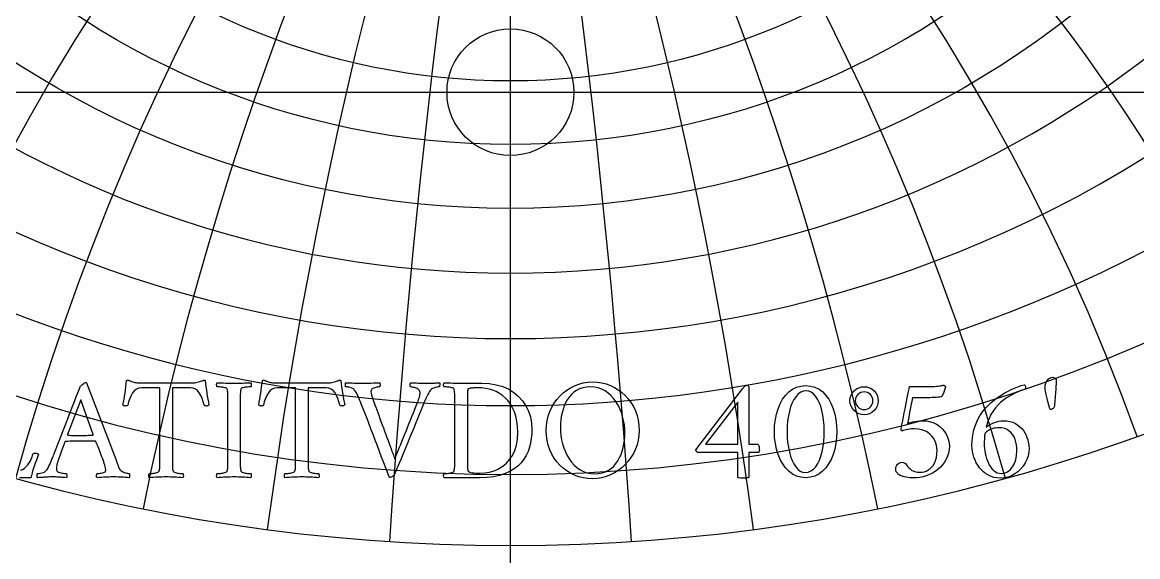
# Model space of a CAD drawing. Header units: millimetres. Extents: x -62 to 62, y -62 to 63.
# Drawn here: x -15.97 to 20.52, y -15.21 to 2.29 of the extents above; entities that cross this region are included whole.
import ezdxf

# ---------------------------------------------------------------- set-up
doc = ezdxf.new("R2010")
doc.units = ezdxf.units.MM
for name, color, linetype in [('CUT_INNER', 6, 'Continuous'), ('CUT_OUTER', 1, 'Continuous'), ('ENGRAVE', 7, 'Continuous'), ('ENGRAVE_FINE', 8, 'Continuous'), ('TEXT', 5, 'Continuous')]:
    doc.layers.add(name, color=color, linetype=linetype)

msp = doc.modelspace()

# ---------------------------------------------------------------- linework, layer by layer
at = {"layer": 'CUT_INNER'}
msp.add_circle((0, 0), 2.075, dxfattribs=at)
at = {"layer": 'CUT_OUTER'}
msp.add_arc((-0.0002, -0.0002), 61.6124, 137.460696, 87.802279, dxfattribs=at)
at = {"layer": 'ENGRAVE'}
for points in [[(0, -60.75), (0, 60.75)], [(-60.75, 0), (60.75, 0)]]:
    msp.add_lwpolyline(points, dxfattribs=at)
for centre, radius in [((0, 0), 60.75), ((0, 26.0066), 29.8123), ((0, 24.1699), 25.8829), ((0, 22.6853), 22.3151), ((0, 0), 39.7663), ((0, 0), 26.0306)]:
    msp.add_circle(centre, radius, dxfattribs=at)
for centre, radius, start, end in [((0, 28.2907), 34.2101, 117.31226, 62.68774), ((0, 31.1579), 39.2243, 151.10225, 28.89775), ((0, 34.8078), 45.0674, 171.79216, 8.20784), ((0, 39.5446), 52.0574, 188.1431, 351.8569), ((0, 45.8535), 60.6952, 202.119559, 337.880441), ((0, -34.4872), 52.6377, 40.93333, 139.06667), ((0, -34.4872), 52.6377, 40.93333, 139.06667)]:
    msp.add_arc(centre, radius, start, end, dxfattribs=at)
at = {"layer": 'ENGRAVE_FINE'}
for centre, radius, start, end in [((-298.523, -34.4872), 303.1282, 3.740391, 18.131315), ((-298.523, -34.4872), 303.1282, 3.740391, 18.131315), ((298.523, -34.4872), 303.1282, 161.868685, 176.259609), ((298.523, -34.4872), 303.1282, 161.868685, 176.259609), ((-144.6208, -34.4872), 153.9022, 7.530304, 36.493549), ((-144.6208, -34.4872), 153.9022, 7.530304, 36.493549), ((144.6208, -34.4872), 153.9022, 143.506451, 172.469696), ((144.6208, -34.4872), 153.9022, 143.506451, 172.469696), ((-91.1711, -34.4872), 105.2753, 11.421692, 55.319327), ((-91.1711, -34.4872), 105.2753, 11.421692, 55.319327), ((91.1711, -34.4872), 105.2753, 124.680673, 168.578308), ((91.1711, -34.4872), 105.2753, 124.680673, 168.578308), ((-62.7311, -34.4872), 81.8897, 15.471599, 74.830713), ((-62.7311, -34.4872), 81.8897, 15.471599, 74.830713), ((62.7311, -34.4872), 81.8897, 105.169287, 164.528401), ((62.7311, -34.4872), 81.8897, 105.169287, 164.528401), ((-44.1682, -34.4872), 68.7136, 19.745306, 95.187983), ((-44.1682, -34.4872), 68.7136, 19.745306, 95.187983), ((44.1682, -34.4872), 68.7136, 84.812017, 160.254694), ((44.1682, -34.4872), 68.7136, 84.812017, 160.254694), ((-30.3904, -34.4872), 60.7807, 24.320292, 114.239595), ((-30.3904, -34.4872), 60.7807, 24.320292, 114.239595), ((30.3904, -34.4872), 60.7807, 65.760405, 155.679708), ((30.3904, -34.4872), 60.7807, 65.760405, 155.679708), ((-19.1585, -34.4872), 56.0158, 29.29143, 123.88335), ((-19.1585, -34.4872), 56.0158, 29.29143, 123.88335), ((19.1585, -34.4872), 56.0158, 56.11665, 150.70857), ((19.1585, -34.4872), 56.0158, 56.11665, 150.70857), ((-9.2814, -34.4872), 53.4497, 34.778, 132.04212), ((-9.2814, -34.4872), 53.4497, 34.778, 132.04212), ((9.2814, -34.4872), 53.4497, 47.95788, 145.222), ((9.2814, -34.4872), 53.4497, 47.95788, 145.222), ((0, 86.7866), 109.2548, 236.305594, 303.694406)]:
    msp.add_arc(centre, radius, start, end, dxfattribs=at)
at = {"layer": 'TEXT'}
for points in [[(-10.3567, -9.5102), (-10.3258, -9.5087), (-10.2908, -9.5042), (-10.2516, -9.4968), (-10.2082, -9.4863), (-10.1657, -9.4746), (-10.1291, -9.4635), (-10.0986, -9.453), (-10.074, -9.4432), (-10.0564, -9.4348), (-10.0417, -9.4288), (-10.03, -9.4252), (-10.0214, -9.424), (-10.0139, -9.4246), (-10.0058, -9.4264), (-9.9971, -9.4294), (-9.9878, -9.4336), (-9.9754, -9.5405), (-9.9621, -9.6455), (-9.9479, -9.7488), (-9.9327, -9.8503), (-9.9167, -9.95), (-9.8998, -10.0479), (-9.882, -10.144), (-9.8633, -10.2384), (-9.869, -10.2434), (-9.8764, -10.2491), (-9.8857, -10.2554), (-9.8968, -10.2623), (-9.9094, -10.2683), (-9.9232, -10.2719), (-9.9381, -10.2731), (-9.9543, -10.2719), (-9.9782, -10.2704), (-9.9974, -10.2659), (-10.0118, -10.2584), (-10.0214, -10.2479), (-10.0492, -10.1309), (-10.0848, -10.024), (-10.1282, -9.9273), (-10.1794, -9.8408), (-10.2387, -9.7695), (-10.3064, -9.7186), (-10.3824, -9.6881), (-10.4669, -9.6779), (-11.0609, -9.6779), (-11.0609, -12.0635), (-11.0607, -12.1153), (-11.0603, -12.1653), (-11.0595, -12.2135), (-11.0585, -12.2599), (-11.0562, -12.3033), (-11.0519, -12.3425), (-11.0454, -12.3775), (-11.0369, -12.4084), (-11.0285, -12.42), (-11.013, -12.4311), (-10.9902, -12.4416), (-10.9603, -12.4515), (-10.9263, -12.4603), (-10.8914, -12.4676), (-10.8556, -12.4735), (-10.8189, -12.4778), (-10.7847, -12.481), (-10.7561, -12.4832), (-10.7332, -12.4846), (-10.716, -12.485), (-10.7095, -12.4964), (-10.7046, -12.5114), (-10.7011, -12.5299), (-10.6992, -12.5521), (-10.6993, -12.5742), (-10.7022, -12.5928), (-10.7077, -12.6078), (-10.716, -12.6191), (-10.7871, -12.6145), (-10.8567, -12.6102), (-10.9248, -12.6061), (-10.9914, -12.6024), (-11.0577, -12.5992), (-11.1249, -12.597), (-11.193, -12.5956), (-11.262, -12.5952), (-11.3294, -12.5956), (-11.3974, -12.597), (-11.4659, -12.5992), (-11.5351, -12.6024), (-11.6049, -12.6061), (-11.6752, -12.6102), (-11.7462, -12.6145), (-11.8177, -12.6191), (-11.826, -12.6078), (-11.8315, -12.5928), (-11.8343, -12.5742), (-11.8345, -12.5521), (-11.8325, -12.5299), (-11.8291, -12.5114), (-11.8242, -12.4964), (-11.8177, -12.485), (-11.8004, -12.4846), (-11.777, -12.4832), (-11.7477, -12.481), (-11.7123, -12.4778), (-11.6745, -12.4735), (-11.6375, -12.4676), (-11.6014, -12.4603), (-11.5662, -12.4515), (-11.5355, -12.4416), (-11.5129, -12.4311), (-11.4984, -12.42), (-11.492, -12.4084), (-11.4835, -12.3775), (-11.477, -12.3425), (-11.4727, -12.3033), (-11.4704, -12.2599), (-11.4694, -12.2135), (-11.4686, -12.1653), (-11.4682, -12.1153), (-11.468, -12.0635), (-11.468, -9.6779), (-12.0716, -9.6779), (-12.156, -9.6881), (-12.2321, -9.7186), (-12.2998, -9.7695), (-12.359, -9.8408), (-12.4105, -9.9273), (-12.4548, -10.024), (-12.492, -10.1309), (-12.5219, -10.2479), (-12.5315, -10.2584), (-12.5459, -10.2659), (-12.565, -10.2704), (-12.589, -10.2719), (-12.605, -10.2731), (-12.6195, -10.2719), (-12.6325, -10.2683), (-12.6441, -10.2623), (-12.6541, -10.2554), (-12.6626, -10.2491), (-12.6697, -10.2434), (-12.6752, -10.2384), (-12.6566, -10.144), (-12.6393, -10.0479), (-12.6231, -9.95), (-12.6081, -9.8503), (-12.5941, -9.7488), (-12.5806, -9.6455), (-12.5677, -9.5405), (-12.5554, -9.4336), (-12.5429, -9.4298), (-12.5291, -9.4282), (-12.5141, -9.4286), (-12.498, -9.4312), (-12.4821, -9.4349), (-12.468, -9.439), (-12.4557, -9.4433), (-12.4453, -9.4479), (-12.4215, -9.4577), (-12.3932, -9.4677), (-12.3604, -9.478), (-12.3231, -9.4887), (-12.2849, -9.4981), (-12.2495, -9.5048), (-12.2167, -9.5089), (-12.1866, -9.5102)], [(-5.916, -9.5102), (-5.8852, -9.5087), (-5.8502, -9.5042), (-5.811, -9.4968), (-5.7675, -9.4863), (-5.725, -9.4746), (-5.6885, -9.4635), (-5.658, -9.453), (-5.6334, -9.4432), (-5.6158, -9.4348), (-5.6011, -9.4288), (-5.5894, -9.4252), (-5.5807, -9.424), (-5.5732, -9.4246), (-5.5652, -9.4264), (-5.5565, -9.4294), (-5.5472, -9.4336), (-5.5348, -9.5405), (-5.5214, -9.6455), (-5.5072, -9.7488), (-5.4921, -9.8503), (-5.4761, -9.95), (-5.4592, -10.0479), (-5.4414, -10.144), (-5.4226, -10.2384), (-5.4283, -10.2434), (-5.4358, -10.2491), (-5.4451, -10.2554), (-5.4562, -10.2623), (-5.4688, -10.2683), (-5.4825, -10.2719), (-5.4975, -10.2731), (-5.5137, -10.2719), (-5.5376, -10.2704), (-5.5568, -10.2659), (-5.5711, -10.2584), (-5.5807, -10.2479), (-5.6086, -10.1309), (-5.6442, -10.024), (-5.6876, -9.9273), (-5.7388, -9.8408), (-5.7981, -9.7695), (-5.8657, -9.7186), (-5.9418, -9.6881), (-6.0262, -9.6779), (-6.6202, -9.6779), (-6.6202, -12.0635), (-6.6201, -12.1153), (-6.6196, -12.1653), (-6.6189, -12.2135), (-6.6178, -12.2599), (-6.6156, -12.3033), (-6.6112, -12.3425), (-6.6048, -12.3775), (-6.5963, -12.4084), (-6.5879, -12.42), (-6.5723, -12.4311), (-6.5496, -12.4416), (-6.5196, -12.4515), (-6.4856, -12.4603), (-6.4508, -12.4676), (-6.415, -12.4735), (-6.3783, -12.4778), (-6.344, -12.481), (-6.3154, -12.4832), (-6.2925, -12.4846), (-6.2753, -12.485), (-6.2689, -12.4964), (-6.2639, -12.5114), (-6.2605, -12.5299), (-6.2586, -12.5521), (-6.2587, -12.5742), (-6.2616, -12.5928), (-6.2671, -12.6078), (-6.2753, -12.6191), (-6.3464, -12.6145), (-6.416, -12.6102), (-6.4842, -12.6061), (-6.5508, -12.6024), (-6.6171, -12.5992), (-6.6843, -12.597), (-6.7524, -12.5956), (-6.8214, -12.5952), (-6.8888, -12.5956), (-6.9567, -12.597), (-7.0253, -12.5992), (-7.0945, -12.6024), (-7.1642, -12.6061), (-7.2346, -12.6102), (-7.3055, -12.6145), (-7.3771, -12.6191), (-7.3853, -12.6078), (-7.3909, -12.5928), (-7.3937, -12.5742), (-7.3939, -12.5521), (-7.3919, -12.5299), (-7.3885, -12.5114), (-7.3835, -12.4964), (-7.3771, -12.485), (-7.3597, -12.4846), (-7.3364, -12.4832), (-7.307, -12.481), (-7.2717, -12.4778), (-7.2338, -12.4735), (-7.1969, -12.4676), (-7.1608, -12.4603), (-7.1256, -12.4515), (-7.0949, -12.4416), (-7.0723, -12.4311), (-7.0578, -12.42), (-7.0514, -12.4084), (-7.0428, -12.3775), (-7.0364, -12.3425), (-7.032, -12.3033), (-7.0298, -12.2599), (-7.0288, -12.2135), (-7.028, -12.1653), (-7.0276, -12.1153), (-7.0274, -12.0635), (-7.0274, -9.6779), (-7.631, -9.6779), (-7.7154, -9.6881), (-7.7915, -9.7186), (-7.8591, -9.7695), (-7.9184, -9.8408), (-7.9699, -9.9273), (-8.0142, -10.024), (-8.0513, -10.1309), (-8.0813, -10.2479), (-8.0909, -10.2584), (-8.1052, -10.2659), (-8.1244, -10.2704), (-8.1483, -10.2719), (-8.1644, -10.2731), (-8.1789, -10.2719), (-8.1919, -10.2683), (-8.2034, -10.2623), (-8.2135, -10.2554), (-8.222, -10.2491), (-8.229, -10.2434), (-8.2346, -10.2384), (-8.216, -10.144), (-8.1986, -10.0479), (-8.1825, -9.95), (-8.1675, -9.8503), (-8.1534, -9.7488), (-8.14, -9.6455), (-8.1271, -9.5405), (-8.1148, -9.4336), (-8.1022, -9.4298), (-8.0885, -9.4282), (-8.0735, -9.4286), (-8.0573, -9.4312), (-8.0415, -9.4349), (-8.0274, -9.439), (-8.0151, -9.4433), (-8.0046, -9.4479), (-7.9808, -9.4577), (-7.9525, -9.4677), (-7.9198, -9.478), (-7.8825, -9.4887), (-7.8443, -9.4981), (-7.8088, -9.5048), (-7.776, -9.5089), (-7.746, -9.5102)], [(2.6826, -9.4863), (2.836, -9.4935), (2.985, -9.515), (3.1294, -9.5509), (3.2694, -9.6012), (3.4031, -9.6649), (3.5287, -9.7408), (3.6462, -9.8289), (3.7556, -9.9294), (3.8555, -10.0408), (3.9442, -10.1617), (4.0219, -10.2922), (4.0885, -10.4324), (4.142, -10.581), (4.1802, -10.7371), (4.2031, -10.9008), (4.2107, -11.0719), (4.2031, -11.2343), (4.1802, -11.391), (4.142, -11.5421), (4.0885, -11.6874), (4.0219, -11.8257), (3.9442, -11.9557), (3.8555, -12.0772), (3.7556, -12.1904), (3.6462, -12.2934), (3.5287, -12.3844), (3.4031, -12.4635), (3.2694, -12.5305), (3.1294, -12.584), (2.985, -12.6221), (2.836, -12.645), (2.6826, -12.6527), (2.5312, -12.6455), (2.3838, -12.6239), (2.2402, -12.588), (2.1006, -12.5377), (1.967, -12.4741), (1.8419, -12.3982), (1.7251, -12.31), (1.6167, -12.2096), (1.5181, -12.0982), (1.4305, -11.9772), (1.354, -11.8467), (1.2886, -11.7066), (1.2362, -11.5582), (1.1988, -11.403), (1.1763, -11.2409), (1.1688, -11.0719), (1.1763, -10.9093), (1.1988, -10.7521), (1.2362, -10.6003), (1.2886, -10.4539), (1.354, -10.3145), (1.4305, -10.1839), (1.5181, -10.0619), (1.6167, -9.9485), (1.7251, -9.8455), (1.8419, -9.7545), (1.967, -9.6755), (2.1006, -9.6084), (2.2402, -9.555), (2.3838, -9.5168), (2.5312, -9.4939), (2.6826, -9.4863)], [(17.7338, -9.333), (17.7682, -9.3369), (17.7996, -9.3485), (17.8281, -9.368), (17.8535, -9.3953), (17.8532, -9.4232), (17.8523, -9.4593), (17.8508, -9.5035), (17.8487, -9.5557), (17.846, -9.6137), (17.8428, -9.6749), (17.8389, -9.7394), (17.8344, -9.8072), (17.8294, -9.8764), (17.8242, -9.9449), (17.8187, -10.0129), (17.8128, -10.0803), (17.807, -10.1446), (17.8014, -10.2036), (17.7962, -10.2572), (17.7913, -10.3054), (17.7763, -10.3306), (17.7553, -10.3533), (17.7284, -10.3737), (17.6955, -10.3916), (17.682, -10.3898), (17.6703, -10.3845), (17.6604, -10.3755), (17.6523, -10.3629), (17.6161, -10.2409), (17.5841, -10.1288), (17.5562, -10.0265), (17.5326, -9.9342), (17.5137, -9.8517), (17.5002, -9.7791), (17.4922, -9.7164), (17.4895, -9.6635), (17.4914, -9.6294), (17.4973, -9.5941), (17.507, -9.5575), (17.5206, -9.5198), (17.5377, -9.4828), (17.5577, -9.4485), (17.5808, -9.417), (17.6068, -9.3881), (17.6354, -9.364), (17.6661, -9.3468), (17.6989, -9.3364), (17.7338, -9.333)], [(-14.9745, -11.9533), (-14.9717, -11.946), (-14.9632, -11.9239), (-14.949, -11.8873), (-14.929, -11.8359), (-14.9043, -11.772), (-14.8757, -11.6976), (-14.8433, -11.6127), (-14.8069, -11.5174), (-14.7672, -11.4139), (-14.7249, -11.3048), (-14.6798, -11.19), (-14.632, -11.0695), (-14.5828, -10.9452), (-14.5332, -10.8192), (-14.4834, -10.6913), (-14.4332, -10.5617), (-14.3834, -10.4325), (-14.3344, -10.306), (-14.2864, -10.1822), (-14.2392, -10.0611), (-14.1939, -9.9449), (-14.1512, -9.836), (-14.1112, -9.7342), (-14.074, -9.6396), (-14.0615, -9.6198), (-14.0434, -9.5988), (-14.0196, -9.5767), (-13.9901, -9.5533), (-13.9597, -9.5324), (-13.9333, -9.5174), (-13.9106, -9.5084), (-13.8919, -9.5054), (-13.8876, -9.5056), (-13.8842, -9.506), (-13.8816, -9.5068), (-13.88, -9.5078), (-13.8783, -9.5092), (-13.8758, -9.5108), (-13.8723, -9.5128), (-13.868, -9.515), (-12.9147, -12.0156), (-12.8677, -12.1389), (-12.8321, -12.2311), (-12.8078, -12.2922), (-12.795, -12.3221), (-12.7801, -12.3476), (-12.7596, -12.3712), (-12.7334, -12.3931), (-12.7015, -12.4132), (-12.6668, -12.431), (-12.6321, -12.4461), (-12.5974, -12.4585), (-12.5626, -12.4682), (-12.531, -12.4756), (-12.5057, -12.4808), (-12.4867, -12.484), (-12.474, -12.485), (-12.4659, -12.4986), (-12.4608, -12.5156), (-12.4587, -12.5358), (-12.4596, -12.5593), (-12.462, -12.5819), (-12.4644, -12.5994), (-12.4668, -12.6118), (-12.4692, -12.6191), (-12.5369, -12.6145), (-12.6009, -12.6102), (-12.6614, -12.6061), (-12.7183, -12.6024), (-12.7761, -12.5992), (-12.8393, -12.597), (-12.9078, -12.5956), (-12.9818, -12.5952), (-13.0598, -12.5956), (-13.1309, -12.597), (-13.1951, -12.5992), (-13.2524, -12.6024), (-13.3098, -12.6061), (-13.374, -12.6102), (-13.4451, -12.6145), (-13.5231, -12.6191), (-13.5313, -12.6078), (-13.5369, -12.5928), (-13.5397, -12.5742), (-13.5398, -12.5521), (-13.5376, -12.5299), (-13.5333, -12.5114), (-13.5268, -12.4964), (-13.5183, -12.485), (-13.4937, -12.484), (-13.4632, -12.4808), (-13.4267, -12.4756), (-13.3842, -12.4682), (-13.3422, -12.4591), (-13.3075, -12.4485), (-13.28, -12.4364), (-13.2596, -12.4227), (-13.2512, -12.4114), (-13.2452, -12.3964), (-13.2416, -12.3778), (-13.2405, -12.3557), (-13.2424, -12.3304), (-13.2482, -12.2976), (-13.258, -12.2573), (-13.2716, -12.2096), (-13.2882, -12.1564), (-13.3069, -12.1), (-13.3277, -12.0403), (-13.3506, -11.9772), (-13.3746, -11.913), (-13.3985, -11.8497), (-13.4225, -11.7873), (-13.4464, -11.7257), (-13.4693, -11.6674), (-13.4901, -11.6144), (-13.5089, -11.5668), (-13.5255, -11.5246), (-13.5391, -11.49), (-13.5488, -11.4653), (-13.5547, -11.4505), (-13.5566, -11.4455), (-13.5572, -11.4449), (-13.559, -11.4431), (-13.562, -11.4401), (-13.5662, -11.4359), (-13.571, -11.4317), (-13.5758, -11.4287), (-13.5806, -11.427), (-13.5854, -11.4264), (-13.6234, -11.4243), (-13.6656, -11.4228), (-13.712, -11.4219), (-13.7626, -11.4216), (-13.8144, -11.4216), (-13.8644, -11.4216), (-13.9126, -11.4216), (-13.959, -11.4216), (-13.971, -11.4216), (-13.983, -11.4216), (-13.9949, -11.4216), (-14.0069, -11.4216), (-14.0186, -11.4216), (-14.0297, -11.4216), (-14.0401, -11.4216), (-14.05, -11.4216), (-14.1192, -11.4217), (-14.1829, -11.4222), (-14.2413, -11.4229), (-14.2943, -11.424), (-14.3482, -11.4256), (-14.4093, -11.4281), (-14.4776, -11.4316), (-14.553, -11.4359), (-14.5557, -11.4364), (-14.559, -11.4377), (-14.5629, -11.44), (-14.5674, -11.4431), (-14.5716, -11.4463), (-14.5746, -11.4485), (-14.5764, -11.4499), (-14.577, -11.4503), (-14.5792, -11.4563), (-14.5859, -11.4743), (-14.5972, -11.5042), (-14.6129, -11.5461), (-14.6317, -11.5963), (-14.6524, -11.6509), (-14.6749, -11.71), (-14.6991, -11.7737), (-14.7235, -11.8385), (-14.7464, -11.9012), (-14.7678, -11.9618), (-14.7877, -12.0204), (-14.8073, -12.0778), (-14.8231, -12.1305), (-14.8349, -12.1784), (-14.8428, -12.2215), (-14.8481, -12.2602), (-14.8518, -12.2946), (-14.854, -12.3248), (-14.8548, -12.3509), (-14.8501, -12.3759), (-14.8362, -12.3982), (-14.813, -12.4178), (-14.7805, -12.4347), (-14.7431, -12.4489), (-14.7051, -12.4605), (-14.6665, -12.4693), (-14.6272, -12.4754), (-14.5915, -12.4796), (-14.5632, -12.4826), (-14.5424, -12.4844), (-14.529, -12.485), (-14.5246, -12.4923), (-14.5207, -12.5048), (-14.5174, -12.5223), (-14.5147, -12.5449), (-14.5132, -12.5684), (-14.5135, -12.5886), (-14.5156, -12.6055), (-14.5195, -12.6191), (-14.5633, -12.6167), (-14.6039, -12.6144), (-14.6412, -12.612), (-14.6752, -12.6096), (-14.7075, -12.6072), (-14.7398, -12.6048), (-14.7722, -12.6024), (-14.8045, -12.6), (-14.8394, -12.5979), (-14.8793, -12.5964), (-14.9244, -12.5955), (-14.9745, -12.5952), (-15.0251, -12.5955), (-15.0716, -12.5964), (-15.1138, -12.5979), (-15.1518, -12.6), (-15.1877, -12.6024), (-15.2236, -12.6048), (-15.2596, -12.6072), (-15.2955, -12.6096), (-15.3338, -12.612), (-15.3769, -12.6144), (-15.4248, -12.6167), (-15.4775, -12.6191), (-15.4817, -12.6118), (-15.4847, -12.5994), (-15.4865, -12.5819), (-15.4871, -12.5593), (-15.4865, -12.5358), (-15.4847, -12.5156), (-15.4817, -12.4986), (-15.4775, -12.485), (-15.4522, -12.4837), (-15.4194, -12.4796), (-15.3792, -12.4729), (-15.3314, -12.4635), (-15.2843, -12.451), (-15.2458, -12.4353), (-15.216, -12.4163), (-15.1949, -12.394), (-15.1603, -12.3471), (-15.1284, -12.2976), (-15.0992, -12.2453), (-15.0727, -12.1904), (-15.0478, -12.1334), (-15.0231, -12.0748), (-14.9986, -12.0148), (-14.9745, -11.9533)], [(-9.0393, -9.5294), (-8.9703, -9.5289), (-8.9022, -9.5276), (-8.835, -9.5253), (-8.7687, -9.5222), (-8.7021, -9.5188), (-8.634, -9.5156), (-8.5643, -9.5128), (-8.4932, -9.5102), (-8.485, -9.5216), (-8.4795, -9.5366), (-8.4766, -9.5551), (-8.4765, -9.5773), (-8.4784, -9.5994), (-8.4819, -9.618), (-8.4868, -9.633), (-8.4932, -9.6444), (-8.5106, -9.6448), (-8.534, -9.6461), (-8.5633, -9.6484), (-8.5986, -9.6515), (-8.6364, -9.6556), (-8.6729, -9.6605), (-8.7082, -9.6664), (-8.7423, -9.6731), (-8.7723, -9.6812), (-8.795, -9.6911), (-8.8106, -9.7027), (-8.819, -9.7162), (-8.8254, -9.742), (-8.8304, -9.7713), (-8.8338, -9.8042), (-8.8357, -9.8408), (-8.8368, -9.88), (-8.8375, -9.921), (-8.838, -9.9638), (-8.8381, -10.0084), (-8.8381, -10.0156), (-8.8381, -10.0228), (-8.8381, -10.03), (-8.8381, -10.0372), (-8.8381, -10.0443), (-8.8381, -10.0515), (-8.8381, -10.0587), (-8.8381, -10.0659), (-8.8381, -12.0635), (-8.8381, -12.0707), (-8.8381, -12.0778), (-8.8381, -12.085), (-8.8381, -12.0922), (-8.8381, -12.0994), (-8.8381, -12.1066), (-8.8381, -12.1138), (-8.8381, -12.1209), (-8.838, -12.1654), (-8.8375, -12.2078), (-8.8368, -12.248), (-8.8357, -12.2862), (-8.8338, -12.3217), (-8.8304, -12.3539), (-8.8254, -12.3828), (-8.819, -12.4084), (-8.8106, -12.42), (-8.795, -12.4311), (-8.7723, -12.4416), (-8.7423, -12.4515), (-8.7082, -12.4603), (-8.6729, -12.4676), (-8.6364, -12.4735), (-8.5986, -12.4778), (-8.5633, -12.481), (-8.534, -12.4832), (-8.5106, -12.4846), (-8.4932, -12.485), (-8.4868, -12.4964), (-8.4819, -12.5114), (-8.4784, -12.5299), (-8.4765, -12.5521), (-8.4766, -12.5742), (-8.4795, -12.5928), (-8.485, -12.6078), (-8.4932, -12.6191), (-8.5643, -12.6145), (-8.634, -12.6102), (-8.7021, -12.6061), (-8.7687, -12.6024), (-8.835, -12.5992), (-8.9022, -12.597), (-8.9703, -12.5956), (-9.0393, -12.5952), (-9.1067, -12.5956), (-9.1747, -12.597), (-9.2432, -12.5992), (-9.3124, -12.6024), (-9.3821, -12.6061), (-9.4525, -12.6102), (-9.5235, -12.6145), (-9.595, -12.6191), (-9.6032, -12.6078), (-9.6088, -12.5928), (-9.6116, -12.5742), (-9.6118, -12.5521), (-9.6098, -12.5299), (-9.6064, -12.5114), (-9.6015, -12.4964), (-9.595, -12.485), (-9.5777, -12.4846), (-9.5543, -12.4832), (-9.525, -12.481), (-9.4896, -12.4778), (-9.4518, -12.4735), (-9.4148, -12.4676), (-9.3787, -12.4603), (-9.3435, -12.4515), (-9.3128, -12.4416), (-9.2902, -12.4311), (-9.2757, -12.42), (-9.2693, -12.4084), (-9.2607, -12.3775), (-9.2543, -12.3425), (-9.25, -12.3033), (-9.2477, -12.2599), (-9.2467, -12.2135), (-9.2459, -12.1653), (-9.2455, -12.1153), (-9.2453, -12.0635), (-9.2453, -10.0659), (-9.2455, -10.014), (-9.2459, -9.9635), (-9.2467, -9.9146), (-9.2477, -9.8671), (-9.25, -9.8226), (-9.2543, -9.7827), (-9.2607, -9.7472), (-9.2693, -9.7162), (-9.2757, -9.7027), (-9.2902, -9.6911), (-9.3128, -9.6812), (-9.3435, -9.6731), (-9.3787, -9.6664), (-9.4148, -9.6605), (-9.4518, -9.6556), (-9.4896, -9.6515), (-9.525, -9.6484), (-9.5543, -9.6461), (-9.5777, -9.6448), (-9.595, -9.6444), (-9.6015, -9.633), (-9.6064, -9.618), (-9.6098, -9.5994), (-9.6118, -9.5773), (-9.6116, -9.5551), (-9.6088, -9.5366), (-9.6032, -9.5216), (-9.595, -9.5102), (-9.5235, -9.5128), (-9.4525, -9.5156), (-9.3821, -9.5188), (-9.3124, -9.5222), (-9.2432, -9.5253), (-9.1747, -9.5276), (-9.1067, -9.5289), (-9.0393, -9.5294)], [(-4.8526, -9.5294), (-4.7766, -9.5289), (-4.7017, -9.5276), (-4.6281, -9.5253), (-4.5556, -9.5222), (-4.484, -9.5188), (-4.4131, -9.5156), (-4.3427, -9.5128), (-4.273, -9.5102), (-4.2689, -9.522), (-4.2664, -9.5384), (-4.2653, -9.5592), (-4.2658, -9.5845), (-4.2677, -9.6089), (-4.2712, -9.627), (-4.2761, -9.6388), (-4.2825, -9.6444), (-4.2953, -9.6451), (-4.3143, -9.6473), (-4.3396, -9.6511), (-4.3712, -9.6563), (-4.4055, -9.6635), (-4.4388, -9.6731), (-4.4713, -9.6851), (-4.5029, -9.6994), (-4.5301, -9.7173), (-4.5496, -9.7396), (-4.5613, -9.7664), (-4.5652, -9.7976), (-4.5598, -9.8461), (-4.5436, -9.915), (-4.5167, -10.0042), (-4.479, -10.1138), (-4.4581, -10.1708), (-4.434, -10.2366), (-4.4066, -10.311), (-4.376, -10.394), (-4.3429, -10.4837), (-4.3083, -10.5779), (-4.2722, -10.6765), (-4.2346, -10.7797), (-4.1962, -10.885), (-4.1574, -10.9904), (-4.1183, -11.0958), (-4.079, -11.2012), (-4.0403, -11.3045), (-4.0035, -11.4036), (-3.9685, -11.4985), (-3.9352, -11.5892), (-3.9044, -11.6738), (-3.8766, -11.7503), (-3.8517, -11.8187), (-3.8299, -11.879), (-3.8117, -11.9289), (-3.7981, -11.9659), (-3.789, -11.99), (-3.7844, -12.0012), (-3.7769, -11.9849), (-3.764, -11.9551), (-3.7457, -11.9118), (-3.7221, -11.8551), (-3.6941, -11.7873), (-3.6628, -11.7108), (-3.6282, -11.6256), (-3.5903, -11.5317), (-3.5498, -11.431), (-3.5071, -11.3252), (-3.4624, -11.2142), (-3.4155, -11.0982), (-3.3674, -10.9792), (-3.3191, -10.8593), (-3.2704, -10.7385), (-3.2215, -10.6168), (-3.1731, -10.4964), (-3.1263, -10.3797), (-3.0809, -10.2665), (-3.0371, -10.1569), (-3.0209, -10.1156), (-3.0059, -10.0731), (-2.9922, -10.0294), (-2.9796, -9.9845), (-2.9691, -9.9408), (-2.9616, -9.9006), (-2.9571, -9.8641), (-2.9556, -9.8312), (-2.9597, -9.7952), (-2.9718, -9.7641), (-2.992, -9.7378), (-3.0203, -9.7162), (-3.0532, -9.6985), (-3.0874, -9.6839), (-3.1227, -9.6722), (-3.1592, -9.6635), (-3.1935, -9.6572), (-3.2221, -9.6527), (-3.245, -9.65), (-3.2622, -9.6491), (-3.2706, -9.6415), (-3.2766, -9.6282), (-3.2802, -9.6092), (-3.2814, -9.5845), (-3.2802, -9.5592), (-3.2766, -9.5384), (-3.2706, -9.522), (-3.2622, -9.5102), (-3.1984, -9.5128), (-3.1365, -9.5156), (-3.0763, -9.5188), (-3.0179, -9.5222), (-2.9595, -9.5253), (-2.8993, -9.5276), (-2.8374, -9.5289), (-2.7736, -9.5294), (-2.7214, -9.5292), (-2.6748, -9.5288), (-2.6339, -9.528), (-2.5987, -9.527), (-2.5666, -9.5256), (-2.5347, -9.524), (-2.5031, -9.522), (-2.4718, -9.5198), (-2.4389, -9.5174), (-2.4023, -9.515), (-2.3622, -9.5126), (-2.3185, -9.5102), (-2.3146, -9.5222), (-2.3125, -9.539), (-2.3122, -9.5605), (-2.3137, -9.5869), (-2.3164, -9.612), (-2.3197, -9.63), (-2.3236, -9.6408), (-2.3281, -9.6444), (-2.3471, -9.6458), (-2.3754, -9.6503), (-2.413, -9.6578), (-2.4598, -9.6683), (-2.5088, -9.6833), (-2.5526, -9.7042), (-2.5914, -9.7312), (-2.6251, -9.7641), (-2.6483, -9.7942), (-2.6748, -9.8366), (-2.7046, -9.8912), (-2.7377, -9.9581), (-2.7714, -10.0304), (-2.8029, -10.1012), (-2.8324, -10.1705), (-2.8598, -10.2384), (-2.9231, -10.3955), (-2.9838, -10.5461), (-3.0417, -10.6901), (-3.0969, -10.8276), (-3.1505, -10.9605), (-3.2035, -11.091), (-3.2559, -11.2192), (-3.3077, -11.3449), (-3.3597, -11.4707), (-3.4125, -11.5988), (-3.4662, -11.7293), (-3.5209, -11.8623), (-3.5778, -12), (-3.6382, -12.1449), (-3.7023, -12.297), (-3.77, -12.4563), (-3.7896, -12.4982), (-3.8101, -12.5329), (-3.8315, -12.5605), (-3.8538, -12.5808), (-3.8767, -12.5955), (-3.8999, -12.606), (-3.9234, -12.6123), (-3.9472, -12.6144), (-3.9541, -12.6124), (-3.9604, -12.6066), (-3.9661, -12.5968), (-3.9712, -12.5832), (-3.976, -12.5687), (-3.9808, -12.5563), (-3.9855, -12.5459), (-3.9903, -12.5377), (-4.068, -12.3328), (-4.143, -12.1347), (-4.2153, -11.9436), (-4.2849, -11.7593), (-4.3535, -11.5777), (-4.4227, -11.3946), (-4.4924, -11.21), (-4.5628, -11.024), (-4.6357, -10.8324), (-4.7131, -10.6312), (-4.795, -10.4204), (-4.8813, -10.2), (-4.9075, -10.1324), (-4.9334, -10.0683), (-4.959, -10.0078), (-4.9843, -9.9509), (-5.0102, -9.897), (-5.0376, -9.8455), (-5.0665, -9.7964), (-5.0969, -9.7497), (-5.1113, -9.7315), (-5.1304, -9.715), (-5.1544, -9.7003), (-5.1831, -9.6875), (-5.2141, -9.6764), (-5.2448, -9.6671), (-5.2752, -9.6596), (-5.3053, -9.6539), (-5.3333, -9.6497), (-5.3574, -9.6467), (-5.3776, -9.645), (-5.3939, -9.6444), (-5.396, -9.6403), (-5.3975, -9.6282), (-5.3984, -9.608), (-5.3987, -9.5797), (-5.3984, -9.5511), (-5.3975, -9.53), (-5.396, -9.5164), (-5.3939, -9.5102), (-5.3159, -9.5128), (-5.2448, -9.5156), (-5.1806, -9.5188), (-5.1232, -9.5222), (-5.0659, -9.5253), (-5.0017, -9.5276), (-4.9306, -9.5289), (-4.8526, -9.5294)], [(-0.9389, -9.5246), (-0.6916, -9.537), (-0.4623, -9.5743), (-0.2509, -9.6364), (-0.0575, -9.7234), (0.1162, -9.8318), (0.2683, -9.9581), (0.3988, -10.1024), (0.5078, -10.2647), (0.5937, -10.4418), (0.6551, -10.6306), (0.6919, -10.831), (0.7042, -11.0431), (0.6991, -11.1907), (0.6838, -11.3365), (0.6584, -11.4805), (0.6227, -11.6228), (0.575, -11.7605), (0.5132, -11.891), (0.4373, -12.0144), (0.3473, -12.1305), (0.2418, -12.2373), (0.1192, -12.3323), (-0.0205, -12.4157), (-0.1772, -12.4874), (-0.3527, -12.545), (-0.5485, -12.5862), (-0.7647, -12.6109), (-1.0012, -12.6191), (-2.17, -12.6191), (-2.1782, -12.6078), (-2.1838, -12.5928), (-2.1866, -12.5742), (-2.1868, -12.5521), (-2.1848, -12.5299), (-2.1814, -12.5114), (-2.1765, -12.4964), (-2.17, -12.485), (-2.1527, -12.4846), (-2.1293, -12.4832), (-2.1, -12.481), (-2.0646, -12.4778), (-2.0268, -12.4735), (-1.9898, -12.4676), (-1.9537, -12.4603), (-1.9185, -12.4515), (-1.8878, -12.4416), (-1.8652, -12.4311), (-1.8507, -12.42), (-1.8443, -12.4084), (-1.8357, -12.3775), (-1.8293, -12.3425), (-1.825, -12.3033), (-1.8227, -12.2599), (-1.8217, -12.2135), (-1.8209, -12.1653), (-1.8205, -12.1153), (-1.8203, -12.0635), (-1.8203, -10.0659), (-1.8205, -10.014), (-1.8209, -9.9635), (-1.8217, -9.9146), (-1.8227, -9.8671), (-1.825, -9.8226), (-1.8293, -9.7827), (-1.8357, -9.7472), (-1.8443, -9.7162), (-1.8507, -9.7027), (-1.8652, -9.6911), (-1.8878, -9.6812), (-1.9185, -9.6731), (-1.9537, -9.6664), (-1.9898, -9.6605), (-2.0268, -9.6556), (-2.0646, -9.6515), (-2.1, -9.6484), (-2.1293, -9.6461), (-2.1527, -9.6448), (-2.17, -9.6444), (-2.1765, -9.633), (-2.1814, -9.618), (-2.1848, -9.5994), (-2.1868, -9.5773), (-2.1866, -9.5551), (-2.1838, -9.5366), (-2.1782, -9.5216), (-2.17, -9.5102), (-2.0985, -9.5128), (-2.0275, -9.5156), (-1.9571, -9.5188), (-1.8874, -9.5222), (-1.8182, -9.5253), (-1.7497, -9.5276), (-1.6817, -9.5289), (-1.6143, -9.5294), (-1.5416, -9.5292), (-1.4622, -9.5288), (-1.3763, -9.528), (-1.2838, -9.527), (-1.1904, -9.5259), (-1.1018, -9.5252), (-1.0179, -9.5247), (-0.9389, -9.5246)], [(-1.4084, -10.0755), (-1.4084, -12.0683), (-1.4084, -12.0876), (-1.4084, -12.112), (-1.4084, -12.1415), (-1.4084, -12.176), (-1.4079, -12.2129), (-1.4066, -12.2491), (-1.4043, -12.2847), (-1.4012, -12.3197), (-1.3974, -12.351), (-1.3934, -12.3754), (-1.389, -12.3929), (-1.3844, -12.4036), (-1.3648, -12.4212), (-1.3347, -12.4359), (-1.2941, -12.4476), (-1.2431, -12.4563), (-1.1858, -12.4626), (-1.1263, -12.467), (-1.0648, -12.4697), (-1.0012, -12.4706), (-0.837, -12.4617), (-0.6796, -12.4347), (-0.5292, -12.3898), (-0.3856, -12.3269), (-0.2522, -12.2456), (-0.1323, -12.1455), (-0.0259, -12.0265), (0.0671, -11.8886), (0.1425, -11.7313), (0.1964, -11.5539), (0.2287, -11.3564), (0.2395, -11.1389), (0.2328, -10.9476), (0.2126, -10.7713), (0.1789, -10.6099), (0.1317, -10.4635), (0.0731, -10.331), (0.0048, -10.2114), (-0.0731, -10.1047), (-0.1605, -10.0108), (-0.2557, -9.9294), (-0.3569, -9.8599), (-0.4641, -9.8024), (-0.5772, -9.7569), (-0.6947, -9.7223), (-0.815, -9.6976), (-0.9379, -9.6828), (-1.0635, -9.6779), (-1.0808, -9.678), (-1.1042, -9.6785), (-1.1335, -9.6792), (-1.1688, -9.6803), (-1.2066, -9.6819), (-1.2431, -9.6845), (-1.2784, -9.6879), (-1.3125, -9.6923), (-1.3425, -9.6979), (-1.3652, -9.7054), (-1.3808, -9.7147), (-1.3892, -9.7258), (-1.3956, -9.7517), (-1.4006, -9.7815), (-1.404, -9.8152), (-1.406, -9.8527), (-1.407, -9.8927), (-1.4078, -9.9336), (-1.4082, -9.9753), (-1.4084, -10.018), (-1.4084, -10.0252), (-1.4084, -10.0324), (-1.4084, -10.0396), (-1.4084, -10.0467), (-1.4084, -10.0539), (-1.4084, -10.0611), (-1.4084, -10.0683), (-1.4084, -10.0755)], [(2.6155, -9.6444), (2.4886, -9.6517), (2.3712, -9.6737), (2.2634, -9.7104), (2.1652, -9.7617), (2.0762, -9.825), (1.9958, -9.8976), (1.9241, -9.9795), (1.861, -10.0707), (1.8063, -10.1692), (1.7592, -10.2731), (1.72, -10.3824), (1.6886, -10.497), (1.6645, -10.6144), (1.6473, -10.7318), (1.6369, -10.8491), (1.6335, -10.9665), (1.6381, -11.1029), (1.6521, -11.2389), (1.6753, -11.3747), (1.7078, -11.5102), (1.7492, -11.6425), (1.7994, -11.7689), (1.8582, -11.8892), (1.9257, -12.0036), (2.0016, -12.1094), (2.0856, -12.2042), (2.1777, -12.2879), (2.2778, -12.3605), (2.386, -12.4191), (2.5023, -12.4611), (2.6267, -12.4862), (2.7592, -12.4946), (2.8862, -12.4873), (3.0035, -12.4653), (3.1113, -12.4286), (3.2095, -12.3772), (3.2987, -12.3136), (3.3796, -12.2401), (3.452, -12.1567), (3.5161, -12.0635), (3.5719, -11.9627), (3.6197, -11.8569), (3.6594, -11.746), (3.6909, -11.6299), (3.715, -11.5115), (3.7323, -11.3934), (3.7426, -11.2756), (3.746, -11.1581), (3.7414, -11.0219), (3.7275, -10.8862), (3.7043, -10.7512), (3.6718, -10.6168), (3.6302, -10.4857), (3.5796, -10.3605), (3.52, -10.2413), (3.4514, -10.1282), (3.3745, -10.0235), (3.2898, -9.93), (3.1972, -9.8475), (3.0969, -9.7761), (2.9887, -9.7185), (2.8724, -9.6773), (2.748, -9.6526), (2.6155, -9.6444)], [(7.7316, -9.5917), (7.7494, -9.5935), (7.7645, -9.5988), (7.7769, -9.6078), (7.7867, -9.6204), (7.794, -9.6348), (7.7992, -9.6491), (7.8024, -9.6635), (7.8034, -9.6779), (7.8034, -11.5222), (8.0813, -11.5222), (8.093, -11.5258), (8.104, -11.5365), (8.1145, -11.5545), (8.1244, -11.5796), (8.1328, -11.6096), (8.1388, -11.6419), (8.1424, -11.6766), (8.1435, -11.7138), (8.1427, -11.7383), (8.14, -11.7593), (8.1355, -11.7766), (8.1292, -11.7904), (7.8034, -11.7904), (7.8034, -12.6096), (7.8015, -12.6103), (7.7957, -12.6126), (7.7859, -12.6163), (7.7723, -12.6215), (7.75, -12.6268), (7.7142, -12.6305), (7.665, -12.6328), (7.6022, -12.6335), (7.5289, -12.6311), (7.4765, -12.6239), (7.4451, -12.612), (7.4346, -12.5952), (7.4346, -11.7904), (6.1172, -11.7904), (6.106, -11.7825), (6.0963, -11.7731), (6.0881, -11.7621), (6.0813, -11.7497), (6.0761, -11.737), (6.0723, -11.7251), (6.0701, -11.7142), (6.0693, -11.7042), (7.5927, -9.7114), (7.6058, -9.696), (7.6214, -9.6785), (7.6394, -9.6589), (7.6597, -9.6372), (7.6804, -9.6173), (7.6992, -9.603), (7.7163, -9.5945), (7.7316, -9.5917)], [(9.6573, -9.606), (9.8161, -9.6189), (9.9621, -9.6575), (10.0952, -9.7219), (10.2154, -9.812), (10.3222, -9.9235), (10.4154, -10.0521), (10.4947, -10.1978), (10.5603, -10.3605), (10.6116, -10.5358), (10.6483, -10.7192), (10.6703, -10.9106), (10.6776, -11.1102), (10.6701, -11.3097), (10.6477, -11.5012), (10.6103, -11.6846), (10.5579, -11.8599), (10.4913, -12.0227), (10.4112, -12.1689), (10.3176, -12.2982), (10.2106, -12.4108), (10.0907, -12.5019), (9.9585, -12.567), (9.814, -12.6061), (9.6573, -12.6191), (9.5046, -12.6061), (9.3627, -12.567), (9.2316, -12.5019), (9.1112, -12.4108), (9.003, -12.2982), (8.9082, -12.1689), (8.8269, -12.0227), (8.7591, -11.8599), (8.7057, -11.6846), (8.6675, -11.5012), (8.6446, -11.3097), (8.637, -11.1102), (8.6444, -10.9106), (8.6669, -10.7192), (8.7043, -10.5358), (8.7567, -10.3605), (8.8235, -10.1978), (8.904, -10.0521), (8.9983, -9.9235), (9.1064, -9.812), (9.2271, -9.7219), (9.3591, -9.6575), (9.5025, -9.6189), (9.6573, -9.606)], [(9.6812, -9.7785), (9.5865, -9.7897), (9.4986, -9.8234), (9.4176, -9.8795), (9.3435, -9.9581), (9.2769, -10.0556), (9.2184, -10.1683), (9.1679, -10.2963), (9.1256, -10.4395), (9.092, -10.5946), (9.0681, -10.7581), (9.0537, -10.93), (9.0489, -11.1102), (9.0537, -11.2885), (9.0681, -11.4593), (9.092, -11.6226), (9.1256, -11.7784), (9.1673, -11.9229), (9.216, -12.0521), (9.2715, -12.166), (9.3339, -12.2647), (9.4024, -12.3443), (9.4759, -12.4012), (9.5544, -12.4353), (9.6381, -12.4467), (9.739, -12.435), (9.8309, -12.4), (9.9139, -12.3416), (9.9878, -12.2599), (10.0529, -12.1587), (10.1094, -12.0419), (10.1571, -11.9096), (10.1962, -11.7617), (10.2266, -11.6027), (10.2483, -11.4371), (10.2613, -11.265), (10.2657, -11.0862), (10.261, -10.9065), (10.2471, -10.7359), (10.2239, -10.5747), (10.1914, -10.4228), (10.1507, -10.283), (10.1028, -10.1581), (10.0477, -10.0482), (9.9854, -9.9533), (9.917, -9.8768), (9.8435, -9.8222), (9.7649, -9.7894), (9.6812, -9.7785)], [(11.1088, -10.0994), (11.1173, -10.0072), (11.1429, -9.9222), (11.1856, -9.8443), (11.2453, -9.7737), (11.317, -9.715), (11.3956, -9.6731), (11.4811, -9.6479), (11.5734, -9.6396), (11.6655, -9.6479), (11.7501, -9.6731), (11.8272, -9.715), (11.8968, -9.7737), (11.9544, -9.8443), (11.9956, -9.9222), (12.0203, -10.0072), (12.0285, -10.0994), (12.0203, -10.1916), (11.9956, -10.2767), (11.9544, -10.3545), (11.8968, -10.4252), (11.8272, -10.4839), (11.7501, -10.5258), (11.6655, -10.5509), (11.5734, -10.5593), (11.4811, -10.5509), (11.3956, -10.5258), (11.317, -10.4839), (11.2453, -10.4252), (11.1856, -10.3545), (11.1429, -10.2767), (11.1173, -10.1916), (11.1088, -10.0994)], [(11.2812, -10.0994), (11.2866, -10.1571), (11.3028, -10.2102), (11.3297, -10.2589), (11.3674, -10.303), (11.4126, -10.3397), (11.462, -10.3659), (11.5156, -10.3816), (11.5734, -10.3869), (11.6309, -10.3816), (11.6836, -10.3659), (11.7315, -10.3397), (11.7746, -10.303), (11.8102, -10.2589), (11.8357, -10.2102), (11.851, -10.1571), (11.856, -10.0994), (11.851, -10.0418), (11.8357, -9.9887), (11.8102, -9.94), (11.7746, -9.8958), (11.7315, -9.8592), (11.6836, -9.833), (11.6309, -9.8173), (11.5734, -9.812), (11.5156, -9.8173), (11.462, -9.833), (11.4126, -9.8592), (11.3674, -9.8958), (11.3297, -9.94), (11.3028, -9.9887), (11.2866, -10.0418), (11.2812, -10.0994)], [(13.4848, -10.7557), (13.6184, -10.7635), (13.7416, -10.7868), (13.8544, -10.8258), (13.9566, -10.8803), (14.0481, -10.9466), (14.1285, -11.021), (14.1978, -11.1035), (14.256, -11.194), (14.3021, -11.2894), (14.335, -11.3862), (14.3548, -11.4846), (14.3614, -11.5844), (14.355, -11.7013), (14.3356, -11.8126), (14.3035, -11.9181), (14.2584, -12.018), (14.2027, -12.1114), (14.1386, -12.1976), (14.0662, -12.2766), (13.9853, -12.3485), (13.8978, -12.4127), (13.8051, -12.4688), (13.7074, -12.5169), (13.6045, -12.5569), (13.4985, -12.5883), (13.3913, -12.6108), (13.283, -12.6242), (13.1734, -12.6287), (13.125, -12.6271), (13.071, -12.6221), (13.0113, -12.6139), (12.9458, -12.6024), (12.8792, -12.5873), (12.8159, -12.5682), (12.7559, -12.5453), (12.6991, -12.5185), (12.6884, -12.509), (12.6752, -12.4946), (12.6596, -12.4754), (12.6417, -12.4515), (12.6249, -12.4248), (12.6129, -12.3976), (12.6057, -12.3697), (12.6033, -12.3413), (12.6071, -12.2934), (12.6183, -12.2503), (12.637, -12.212), (12.6632, -12.1784), (12.6942, -12.1512), (12.7273, -12.1317), (12.7625, -12.1201), (12.7997, -12.1162), (12.8451, -12.1208), (12.8854, -12.1347), (12.9205, -12.1579), (12.9506, -12.1904), (12.9783, -12.2265), (13.0063, -12.2605), (13.0346, -12.2924), (13.0632, -12.3221), (13.0984, -12.3531), (13.1369, -12.379), (13.1786, -12.3998), (13.2237, -12.4156), (13.2702, -12.4271), (13.3165, -12.4353), (13.3625, -12.4403), (13.4081, -12.4419), (13.4705, -12.4376), (13.5333, -12.4245), (13.5963, -12.4028), (13.6596, -12.3724), (13.7205, -12.332), (13.7764, -12.2802), (13.8271, -12.2171), (13.8728, -12.1425), (13.9105, -12.0555), (13.9374, -11.9551), (13.9536, -11.8412), (13.959, -11.7138), (13.9544, -11.6388), (13.9404, -11.5623), (13.9172, -11.4843), (13.8848, -11.4048), (13.8421, -11.3276), (13.7883, -11.2563), (13.7235, -11.191), (13.6476, -11.1317), (13.5593, -11.0825), (13.4572, -11.0473), (13.3413, -11.0262), (13.2117, -11.0192), (13.1701, -11.0205), (13.1219, -11.0246), (13.0671, -11.0313), (13.0057, -11.0407), (12.9455, -11.052), (12.8944, -11.0641), (12.8521, -11.0771), (12.8189, -11.091), (12.8119, -11.0897), (12.8051, -11.0856), (12.7987, -11.0789), (12.7926, -11.0695), (12.7873, -11.0585), (12.7836, -11.0473), (12.7813, -11.0358), (12.7806, -11.024), (12.8069, -10.8922), (12.8333, -10.7605), (12.8596, -10.6288), (12.886, -10.497), (12.9119, -10.3675), (12.9369, -10.2425), (12.961, -10.122), (12.9842, -10.006), (13.0056, -9.8975), (13.0243, -9.7994), (13.0403, -9.7119), (13.0536, -9.6348), (13.7434, -9.6348), (13.7916, -9.6342), (13.8404, -9.6324), (13.8898, -9.6294), (13.9398, -9.6252), (13.988, -9.6203), (14.0321, -9.615), (14.0719, -9.6095), (14.1075, -9.6036), (14.1368, -9.5984), (14.1578, -9.5947), (14.1704, -9.5924), (14.1746, -9.5917), (14.1861, -9.5985), (14.1967, -9.6048), (14.2065, -9.6105), (14.2153, -9.6156), (14.2226, -9.621), (14.2279, -9.6276), (14.231, -9.6354), (14.232, -9.6444), (14.231, -9.6544), (14.2279, -9.6701), (14.2226, -9.6915), (14.2153, -9.7186), (14.206, -9.7493), (14.1949, -9.7815), (14.182, -9.8152), (14.1674, -9.8503), (14.1511, -9.8851), (14.1332, -9.9174), (14.1139, -9.9473), (14.0931, -9.9749), (14.0428, -9.9797), (13.9877, -9.9845), (13.9279, -9.9893), (13.8632, -9.994), (13.7931, -9.9982), (13.7171, -10.0012), (13.6351, -10.003), (13.547, -10.0036), (13.1542, -10.0036), (13.1328, -10.1095), (13.1117, -10.2162), (13.0909, -10.3238), (13.0704, -10.4324), (13.0499, -10.54), (13.0291, -10.6449), (13.008, -10.7472), (12.9866, -10.8467), (13.0382, -10.8283), (13.0973, -10.8114), (13.164, -10.796), (13.2381, -10.7821), (13.3119, -10.7705), (13.3776, -10.7623), (13.4352, -10.7574), (13.4848, -10.7557)], [(16.1099, -10.7557), (16.2271, -10.7614), (16.3344, -10.7785), (16.4319, -10.8069), (16.5194, -10.8467), (16.5979, -10.8954), (16.6679, -10.9503), (16.7296, -11.0115), (16.7829, -11.0791), (16.8286, -11.1506), (16.8673, -11.224), (16.8992, -11.2991), (16.9242, -11.3761), (16.9431, -11.452), (16.9565, -11.524), (16.9646, -11.5921), (16.9673, -11.6563), (16.9594, -11.7834), (16.9356, -11.906), (16.8959, -12.0241), (16.8404, -12.1377), (16.7715, -12.2437), (16.6919, -12.3389), (16.6015, -12.4233), (16.5003, -12.497), (16.3902, -12.5567), (16.2733, -12.5994), (16.1495, -12.625), (16.0188, -12.6335), (15.916, -12.6277), (15.8182, -12.6102), (15.7256, -12.581), (15.638, -12.5401), (15.5561, -12.4897), (15.4805, -12.4317), (15.4112, -12.3663), (15.3482, -12.2934), (15.2918, -12.2145), (15.2422, -12.1311), (15.1995, -12.0433), (15.1638, -11.9509), (15.1355, -11.8564), (15.1153, -11.7623), (15.1031, -11.6684), (15.0991, -11.5749), (15.1063, -11.3976), (15.1278, -11.2252), (15.1638, -11.0575), (15.2141, -10.8946), (15.2781, -10.7392), (15.3554, -10.594), (15.4458, -10.459), (15.5494, -10.3342), (15.6364, -10.2449), (15.7296, -10.1593), (15.8292, -10.0773), (15.935, -9.9988), (16.0446, -9.9249), (16.1554, -9.8563), (16.2673, -9.7932), (16.3805, -9.7354), (16.4923, -9.6842), (16.6003, -9.6408), (16.7043, -9.6051), (16.8045, -9.5773), (16.8197, -9.5807), (16.832, -9.5911), (16.8413, -9.6083), (16.8476, -9.6324), (16.8518, -9.658), (16.8547, -9.6797), (16.8565, -9.6975), (16.8571, -9.7114), (16.7804, -9.7378), (16.6985, -9.7689), (16.6115, -9.8048), (16.5194, -9.8455), (16.4247, -9.8923), (16.3296, -9.9461), (16.2343, -10.0072), (16.1386, -10.0755), (16.0452, -10.152), (15.9566, -10.2378), (15.8727, -10.3328), (15.7937, -10.4372), (15.7215, -10.552), (15.6584, -10.6785), (15.6042, -10.8166), (15.559, -10.9665), (15.623, -10.919), (15.6907, -10.8773), (15.762, -10.8412), (15.8368, -10.8108), (15.9114, -10.7867), (15.9817, -10.7695), (16.0479, -10.7591), (16.1099, -10.7557)], [(-14.0596, -10.0707), (-14.4859, -11.2108), (-14.4858, -11.2114), (-14.4853, -11.2132), (-14.4846, -11.2162), (-14.4835, -11.2204), (-14.4822, -11.2246), (-14.4805, -11.2276), (-14.4786, -11.2294), (-14.4764, -11.2299), (-14.4286, -11.2322), (-14.3764, -11.2341), (-14.3196, -11.2358), (-14.2584, -11.2371), (-14.1981, -11.2382), (-14.144, -11.2389), (-14.0963, -11.2394), (-14.0548, -11.2395), (-14.0011, -11.2392), (-13.95, -11.2383), (-13.9017, -11.2368), (-13.856, -11.2347), (-13.8106, -11.2323), (-13.7632, -11.2299), (-13.7136, -11.2276), (-13.662, -11.2252), (-13.6577, -11.2244), (-13.6542, -11.2222), (-13.6517, -11.2184), (-13.65, -11.2132), (-13.649, -11.2079), (-13.6482, -11.2042), (-13.6478, -11.202), (-13.6476, -11.2012)], [(7.4346, -10.1521), (6.3855, -11.5222), (7.4346, -11.5222)], [(15.5206, -11.1725), (15.5162, -11.2111), (15.5123, -11.2503), (15.509, -11.2901), (15.5063, -11.3305), (15.5042, -11.3713), (15.5027, -11.412), (15.5018, -11.4527), (15.5015, -11.4934), (15.5036, -11.5734), (15.5099, -11.6551), (15.5203, -11.7386), (15.535, -11.8239), (15.554, -11.9087), (15.5775, -11.9904), (15.6055, -12.0692), (15.638, -12.1449), (15.675, -12.2157), (15.7164, -12.2796), (15.7624, -12.3367), (15.8129, -12.3868), (15.8676, -12.4277), (15.9266, -12.4569), (15.9898, -12.4744), (16.0572, -12.4802), (16.1646, -12.467), (16.2619, -12.4275), (16.3491, -12.3617), (16.426, -12.2694), (16.4889, -12.1575), (16.5338, -12.0323), (16.5607, -11.894), (16.5697, -11.7425), (16.566, -11.6437), (16.5548, -11.5485), (16.536, -11.4569), (16.5098, -11.3689), (16.4756, -11.2868), (16.4326, -11.2132), (16.381, -11.1479), (16.3206, -11.091), (16.2509, -11.0449), (16.1709, -11.012), (16.0808, -10.9922), (15.9805, -10.9856), (15.9289, -10.9876), (15.8745, -10.9934), (15.8175, -11.0032), (15.7578, -11.0168), (15.6971, -11.0382), (15.6374, -11.0713), (15.5786, -11.116), (15.5206, -11.1725)]]:
    msp.add_lwpolyline(points, close=True, dxfattribs=at)
msp.add_lwpolyline([(-16.0254, -12.3754), (-15.9654, -12.3486), (-15.9135, -12.3174), (-15.8711, -12.2832), (-15.8302, -12.2431), (-15.7908, -12.197), (-15.753, -12.1449), (-15.7169, -12.085), (-15.6829, -12.0156), (-15.651, -11.9365), (-15.6212, -11.8479), (-15.6135, -11.8353), (-15.5997, -11.8263), (-15.5799, -11.821), (-15.5542, -11.8192), (-15.5147, -11.821), (-15.4823, -11.8263), (-15.4572, -11.8353), (-15.4392, -11.8479), (-15.4735, -11.9452), (-15.5093, -12.0455), (-15.5465, -12.1488), (-15.5853, -12.2551), (-15.6214, -12.359), (-15.6506, -12.4551), (-15.6729, -12.5434), (-15.6883, -12.6239), (-15.8772, -12.6233), (-16.0655, -12.6215)], dxfattribs=at)

doc.saveas('drawing.dxf')
